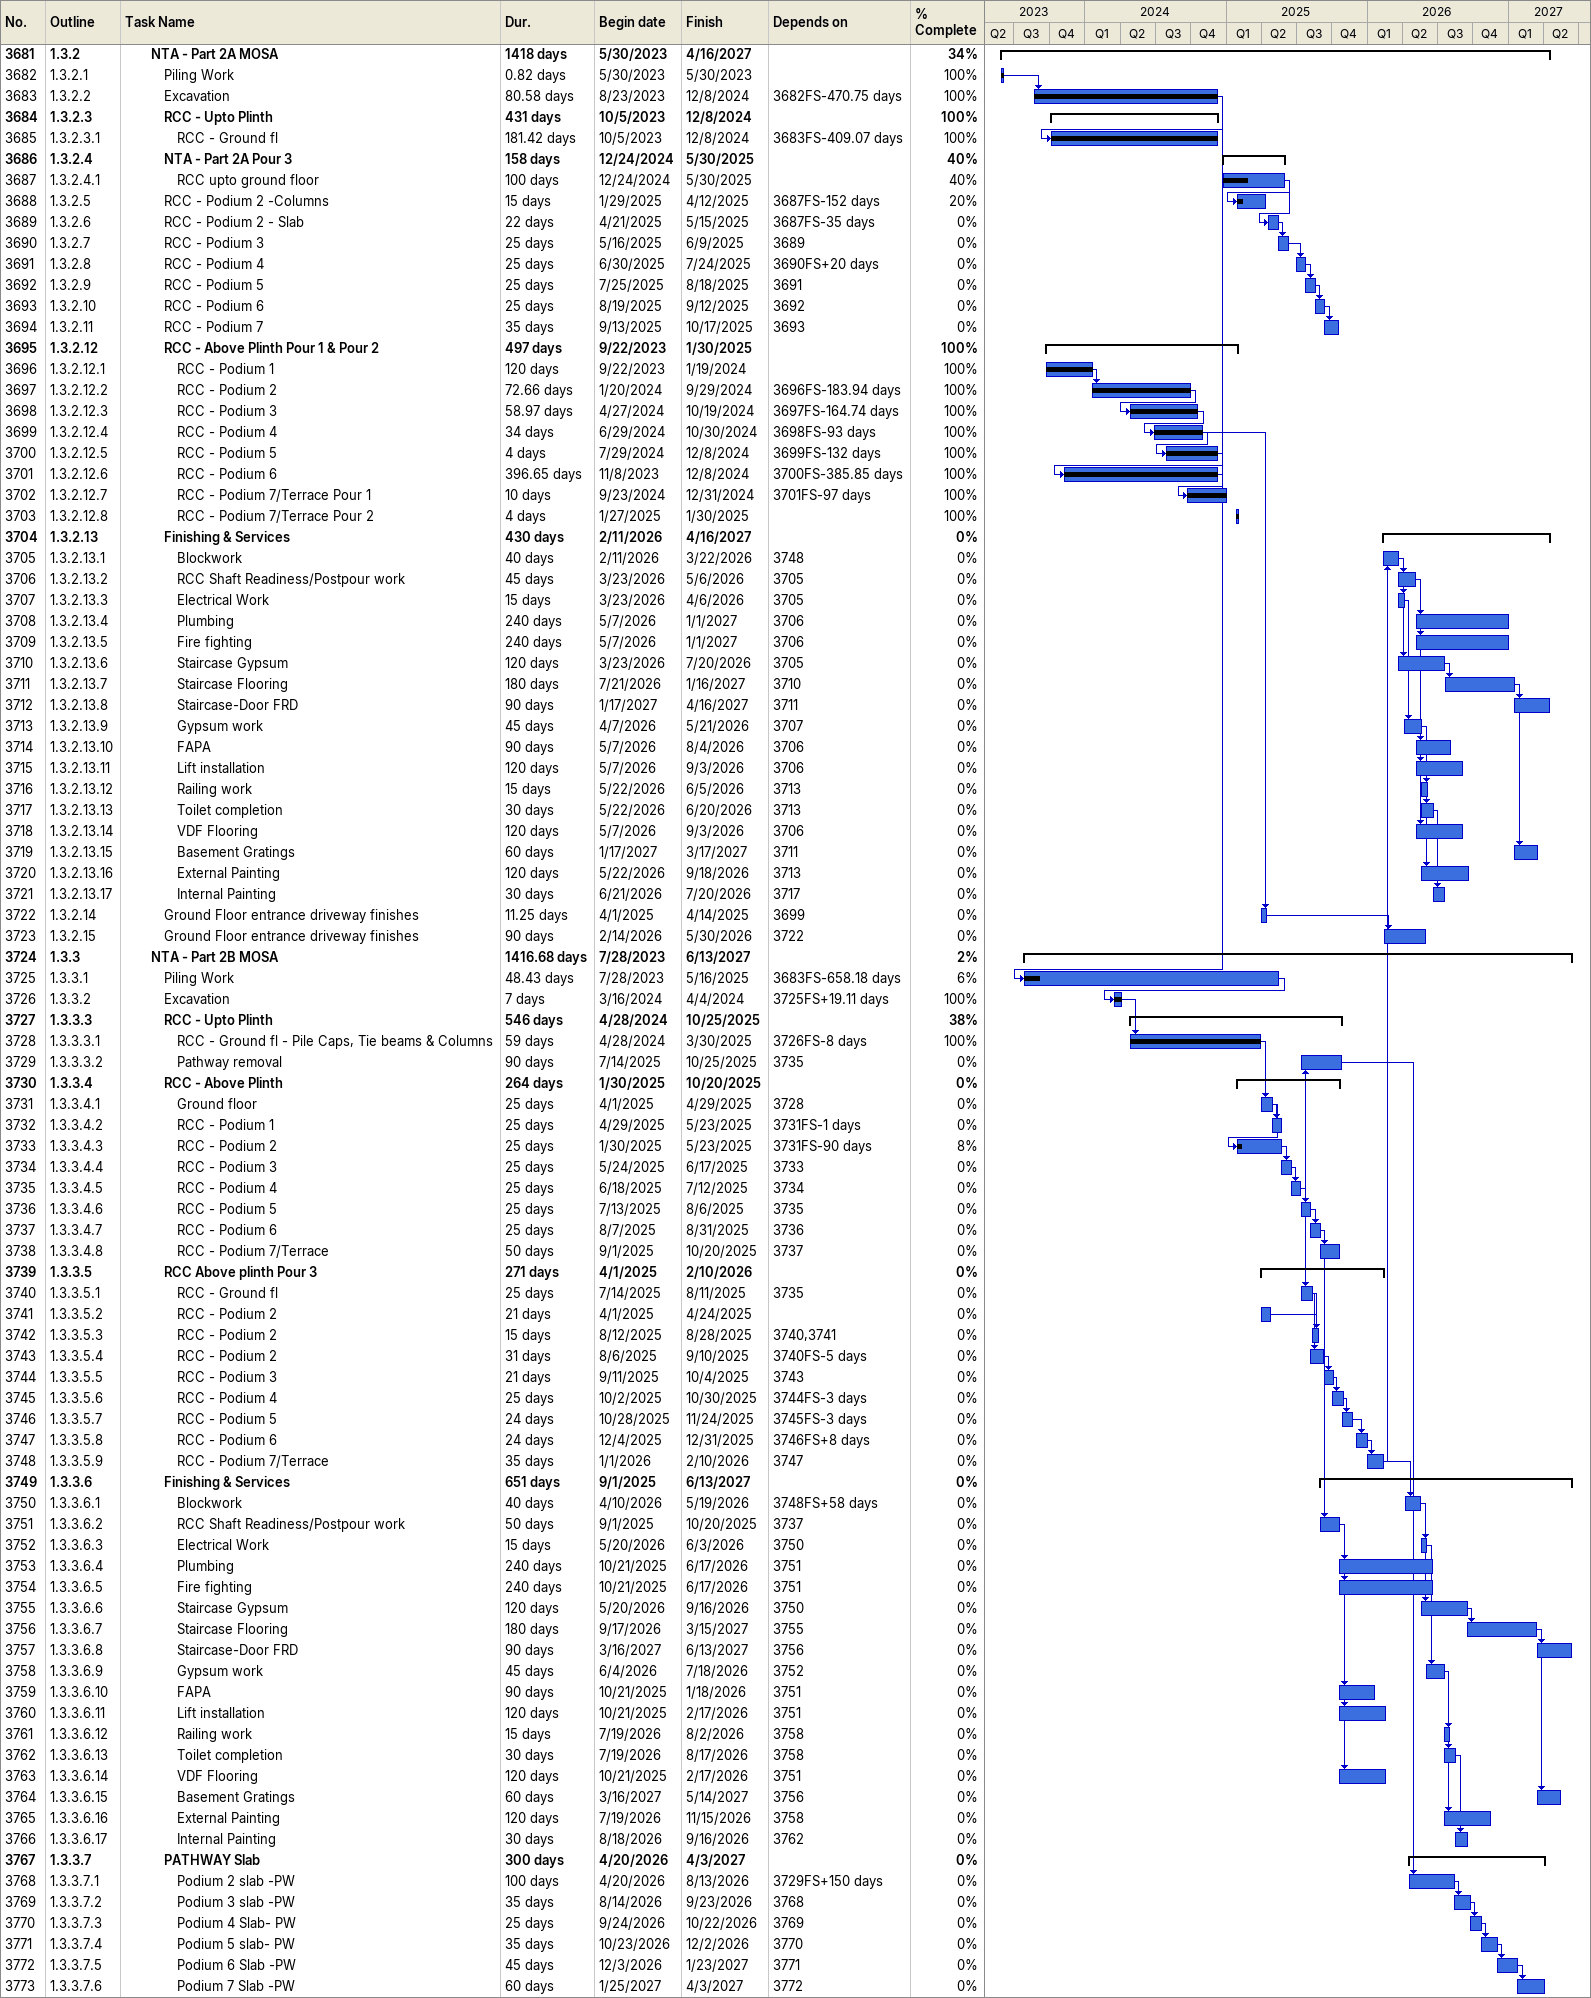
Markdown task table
| ID | WBS | Task | Duration | Start | Finish | Predecessors | % complete |
|---|---|---|---|---|---|---|---|
| 3681 | 1.3.2 | **NTA - Part 2A MOSA** | 1418d | 2023-05-30 | 2027-04-16 |  | 34 |
| 3682 | 1.3.2.1 | Piling Work | 0.82d | 2023-05-30 | 2023-05-30 |  | 100 |
| 3683 | 1.3.2.2 | Excavation | 80.58d | 2023-08-23 | 2024-12-08 | 3682FS-470.75d | 100 |
| 3684 | 1.3.2.3 | **RCC - Upto Plinth** | 431d | 2023-10-05 | 2024-12-08 |  | 100 |
| 3685 | 1.3.2.3.1 | RCC - Ground fl | 181.42d | 2023-10-05 | 2024-12-08 | 3683FS-409.07d | 100 |
| 3686 | 1.3.2.4 | **NTA - Part 2A Pour 3** | 158d | 2024-12-24 | 2025-05-30 |  | 40 |
| 3687 | 1.3.2.4.1 | RCC upto ground floor | 100d | 2024-12-24 | 2025-05-30 |  | 40 |
| 3688 | 1.3.2.5 | RCC - Podium 2 -Columns | 15d | 2025-01-29 | 2025-04-12 | 3687FS-152d | 20 |
| 3689 | 1.3.2.6 | RCC - Podium 2 - Slab | 22d | 2025-04-21 | 2025-05-15 | 3687FS-35d | 0 |
| 3690 | 1.3.2.7 | RCC - Podium 3 | 25d | 2025-05-16 | 2025-06-09 | 3689 | 0 |
| 3691 | 1.3.2.8 | RCC - Podium 4 | 25d | 2025-06-30 | 2025-07-24 | 3690FS+20d | 0 |
| 3692 | 1.3.2.9 | RCC - Podium 5 | 25d | 2025-07-25 | 2025-08-18 | 3691 | 0 |
| 3693 | 1.3.2.10 | RCC - Podium 6 | 25d | 2025-08-19 | 2025-09-12 | 3692 | 0 |
| 3694 | 1.3.2.11 | RCC - Podium 7 | 35d | 2025-09-13 | 2025-10-17 | 3693 | 0 |
| 3695 | 1.3.2.12 | **RCC - Above Plinth Pour 1 & Pour 2** | 497d | 2023-09-22 | 2025-01-30 |  | 100 |
| 3696 | 1.3.2.12.1 | RCC - Podium 1 | 120d | 2023-09-22 | 2024-01-19 |  | 100 |
| 3697 | 1.3.2.12.2 | RCC - Podium 2 | 72.66d | 2024-01-20 | 2024-09-29 | 3696FS-183.94d | 100 |
| 3698 | 1.3.2.12.3 | RCC - Podium 3 | 58.97d | 2024-04-27 | 2024-10-19 | 3697FS-164.74d | 100 |
| 3699 | 1.3.2.12.4 | RCC - Podium 4 | 34d | 2024-06-29 | 2024-10-30 | 3698FS-93d | 100 |
| 3700 | 1.3.2.12.5 | RCC - Podium 5 | 4d | 2024-07-29 | 2024-12-08 | 3699FS-132d | 100 |
| 3701 | 1.3.2.12.6 | RCC - Podium 6 | 396.65d | 2023-11-08 | 2024-12-08 | 3700FS-385.85d | 100 |
| 3702 | 1.3.2.12.7 | RCC - Podium 7/Terrace Pour 1 | 10d | 2024-09-23 | 2024-12-31 | 3701FS-97d | 100 |
| 3703 | 1.3.2.12.8 | RCC - Podium 7/Terrace Pour 2 | 4d | 2025-01-27 | 2025-01-30 |  | 100 |
| 3704 | 1.3.2.13 | **Finishing & Services** | 430d | 2026-02-11 | 2027-04-16 |  | 0 |
| 3705 | 1.3.2.13.1 | Blockwork | 40d | 2026-02-11 | 2026-03-22 | 3748 | 0 |
| 3706 | 1.3.2.13.2 | RCC Shaft Readiness/Postpour work | 45d | 2026-03-23 | 2026-05-06 | 3705 | 0 |
| 3707 | 1.3.2.13.3 | Electrical Work | 15d | 2026-03-23 | 2026-04-06 | 3705 | 0 |
| 3708 | 1.3.2.13.4 | Plumbing | 240d | 2026-05-07 | 2027-01-01 | 3706 | 0 |
| 3709 | 1.3.2.13.5 | Fire fighting | 240d | 2026-05-07 | 2027-01-01 | 3706 | 0 |
| 3710 | 1.3.2.13.6 | Staircase Gypsum | 120d | 2026-03-23 | 2026-07-20 | 3705 | 0 |
| 3711 | 1.3.2.13.7 | Staircase Flooring | 180d | 2026-07-21 | 2027-01-16 | 3710 | 0 |
| 3712 | 1.3.2.13.8 | Staircase-Door FRD | 90d | 2027-01-17 | 2027-04-16 | 3711 | 0 |
| 3713 | 1.3.2.13.9 | Gypsum work | 45d | 2026-04-07 | 2026-05-21 | 3707 | 0 |
| 3714 | 1.3.2.13.10 | FAPA | 90d | 2026-05-07 | 2026-08-04 | 3706 | 0 |
| 3715 | 1.3.2.13.11 | Lift installation | 120d | 2026-05-07 | 2026-09-03 | 3706 | 0 |
| 3716 | 1.3.2.13.12 | Railing work | 15d | 2026-05-22 | 2026-06-05 | 3713 | 0 |
| 3717 | 1.3.2.13.13 | Toilet completion | 30d | 2026-05-22 | 2026-06-20 | 3713 | 0 |
| 3718 | 1.3.2.13.14 | VDF Flooring | 120d | 2026-05-07 | 2026-09-03 | 3706 | 0 |
| 3719 | 1.3.2.13.15 | Basement Gratings | 60d | 2027-01-17 | 2027-03-17 | 3711 | 0 |
| 3720 | 1.3.2.13.16 | External Painting | 120d | 2026-05-22 | 2026-09-18 | 3713 | 0 |
| 3721 | 1.3.2.13.17 | Internal Painting | 30d | 2026-06-21 | 2026-07-20 | 3717 | 0 |
| 3722 | 1.3.2.14 | Ground Floor entrance driveway finishes | 11.25d | 2025-04-01 | 2025-04-14 | 3699 | 0 |
| 3723 | 1.3.2.15 | Ground Floor entrance driveway finishes | 90d | 2026-02-14 | 2026-05-30 | 3722 | 0 |
| 3724 | 1.3.3 | **NTA - Part 2B MOSA** | 1416.68d | 2023-07-28 | 2027-06-13 |  | 2 |
| 3725 | 1.3.3.1 | Piling Work | 48.43d | 2023-07-28 | 2025-05-16 | 3683FS-658.18d | 6 |
| 3726 | 1.3.3.2 | Excavation | 7d | 2024-03-16 | 2024-04-04 | 3725FS+19.11d | 100 |
| 3727 | 1.3.3.3 | **RCC - Upto Plinth** | 546d | 2024-04-28 | 2025-10-25 |  | 38 |
| 3728 | 1.3.3.3.1 | RCC - Ground fl - Pile Caps, Tie beams & Columns | 59d | 2024-04-28 | 2025-03-30 | 3726FS-8d | 100 |
| 3729 | 1.3.3.3.2 | Pathway removal | 90d | 2025-07-14 | 2025-10-25 | 3735 | 0 |
| 3730 | 1.3.3.4 | **RCC - Above Plinth** | 264d | 2025-01-30 | 2025-10-20 |  | 0 |
| 3731 | 1.3.3.4.1 | Ground floor | 25d | 2025-04-01 | 2025-04-29 | 3728 | 0 |
| 3732 | 1.3.3.4.2 | RCC - Podium 1 | 25d | 2025-04-29 | 2025-05-23 | 3731FS-1d | 0 |
| 3733 | 1.3.3.4.3 | RCC - Podium 2 | 25d | 2025-01-30 | 2025-05-23 | 3731FS-90d | 8 |
| 3734 | 1.3.3.4.4 | RCC - Podium 3 | 25d | 2025-05-24 | 2025-06-17 | 3733 | 0 |
| 3735 | 1.3.3.4.5 | RCC - Podium 4 | 25d | 2025-06-18 | 2025-07-12 | 3734 | 0 |
| 3736 | 1.3.3.4.6 | RCC - Podium 5 | 25d | 2025-07-13 | 2025-08-06 | 3735 | 0 |
| 3737 | 1.3.3.4.7 | RCC - Podium 6 | 25d | 2025-08-07 | 2025-08-31 | 3736 | 0 |
| 3738 | 1.3.3.4.8 | RCC - Podium 7/Terrace | 50d | 2025-09-01 | 2025-10-20 | 3737 | 0 |
| 3739 | 1.3.3.5 | **RCC Above plinth Pour 3** | 271d | 2025-04-01 | 2026-02-10 |  | 0 |
| 3740 | 1.3.3.5.1 | RCC - Ground fl | 25d | 2025-07-14 | 2025-08-11 | 3735 | 0 |
| 3741 | 1.3.3.5.2 | RCC - Podium 2 | 21d | 2025-04-01 | 2025-04-24 |  | 0 |
| 3742 | 1.3.3.5.3 | RCC - Podium 2 | 15d | 2025-08-12 | 2025-08-28 | 3740, 3741 | 0 |
| 3743 | 1.3.3.5.4 | RCC - Podium 2 | 31d | 2025-08-06 | 2025-09-10 | 3740FS-5d | 0 |
| 3744 | 1.3.3.5.5 | RCC - Podium 3 | 21d | 2025-09-11 | 2025-10-04 | 3743 | 0 |
| 3745 | 1.3.3.5.6 | RCC - Podium 4 | 25d | 2025-10-02 | 2025-10-30 | 3744FS-3d | 0 |
| 3746 | 1.3.3.5.7 | RCC - Podium 5 | 24d | 2025-10-28 | 2025-11-24 | 3745FS-3d | 0 |
| 3747 | 1.3.3.5.8 | RCC - Podium 6 | 24d | 2025-12-04 | 2025-12-31 | 3746FS+8d | 0 |
| 3748 | 1.3.3.5.9 | RCC - Podium 7/Terrace | 35d | 2026-01-01 | 2026-02-10 | 3747 | 0 |
| 3749 | 1.3.3.6 | **Finishing & Services** | 651d | 2025-09-01 | 2027-06-13 |  | 0 |
| 3750 | 1.3.3.6.1 | Blockwork | 40d | 2026-04-10 | 2026-05-19 | 3748FS+58d | 0 |
| 3751 | 1.3.3.6.2 | RCC Shaft Readiness/Postpour work | 50d | 2025-09-01 | 2025-10-20 | 3737 | 0 |
| 3752 | 1.3.3.6.3 | Electrical Work | 15d | 2026-05-20 | 2026-06-03 | 3750 | 0 |
| 3753 | 1.3.3.6.4 | Plumbing | 240d | 2025-10-21 | 2026-06-17 | 3751 | 0 |
| 3754 | 1.3.3.6.5 | Fire fighting | 240d | 2025-10-21 | 2026-06-17 | 3751 | 0 |
| 3755 | 1.3.3.6.6 | Staircase Gypsum | 120d | 2026-05-20 | 2026-09-16 | 3750 | 0 |
| 3756 | 1.3.3.6.7 | Staircase Flooring | 180d | 2026-09-17 | 2027-03-15 | 3755 | 0 |
| 3757 | 1.3.3.6.8 | Staircase-Door FRD | 90d | 2027-03-16 | 2027-06-13 | 3756 | 0 |
| 3758 | 1.3.3.6.9 | Gypsum work | 45d | 2026-06-04 | 2026-07-18 | 3752 | 0 |
| 3759 | 1.3.3.6.10 | FAPA | 90d | 2025-10-21 | 2026-01-18 | 3751 | 0 |
| 3760 | 1.3.3.6.11 | Lift installation | 120d | 2025-10-21 | 2026-02-17 | 3751 | 0 |
| 3761 | 1.3.3.6.12 | Railing work | 15d | 2026-07-19 | 2026-08-02 | 3758 | 0 |
| 3762 | 1.3.3.6.13 | Toilet completion | 30d | 2026-07-19 | 2026-08-17 | 3758 | 0 |
| 3763 | 1.3.3.6.14 | VDF Flooring | 120d | 2025-10-21 | 2026-02-17 | 3751 | 0 |
| 3764 | 1.3.3.6.15 | Basement Gratings | 60d | 2027-03-16 | 2027-05-14 | 3756 | 0 |
| 3765 | 1.3.3.6.16 | External Painting | 120d | 2026-07-19 | 2026-11-15 | 3758 | 0 |
| 3766 | 1.3.3.6.17 | Internal Painting | 30d | 2026-08-18 | 2026-09-16 | 3762 | 0 |
| 3767 | 1.3.3.7 | **PATHWAY Slab** | 300d | 2026-04-20 | 2027-04-03 |  | 0 |
| 3768 | 1.3.3.7.1 | Podium 2 slab -PW | 100d | 2026-04-20 | 2026-08-13 | 3729FS+150d | 0 |
| 3769 | 1.3.3.7.2 | Podium 3 slab -PW | 35d | 2026-08-14 | 2026-09-23 | 3768 | 0 |
| 3770 | 1.3.3.7.3 | Podium 4 Slab- PW | 25d | 2026-09-24 | 2026-10-22 | 3769 | 0 |
| 3771 | 1.3.3.7.4 | Podium 5 slab- PW | 35d | 2026-10-23 | 2026-12-02 | 3770 | 0 |
| 3772 | 1.3.3.7.5 | Podium 6 Slab -PW | 45d | 2026-12-03 | 2027-01-23 | 3771 | 0 |
| 3773 | 1.3.3.7.6 | Podium 7 Slab -PW | 60d | 2027-01-25 | 2027-04-03 | 3772 | 0 |
